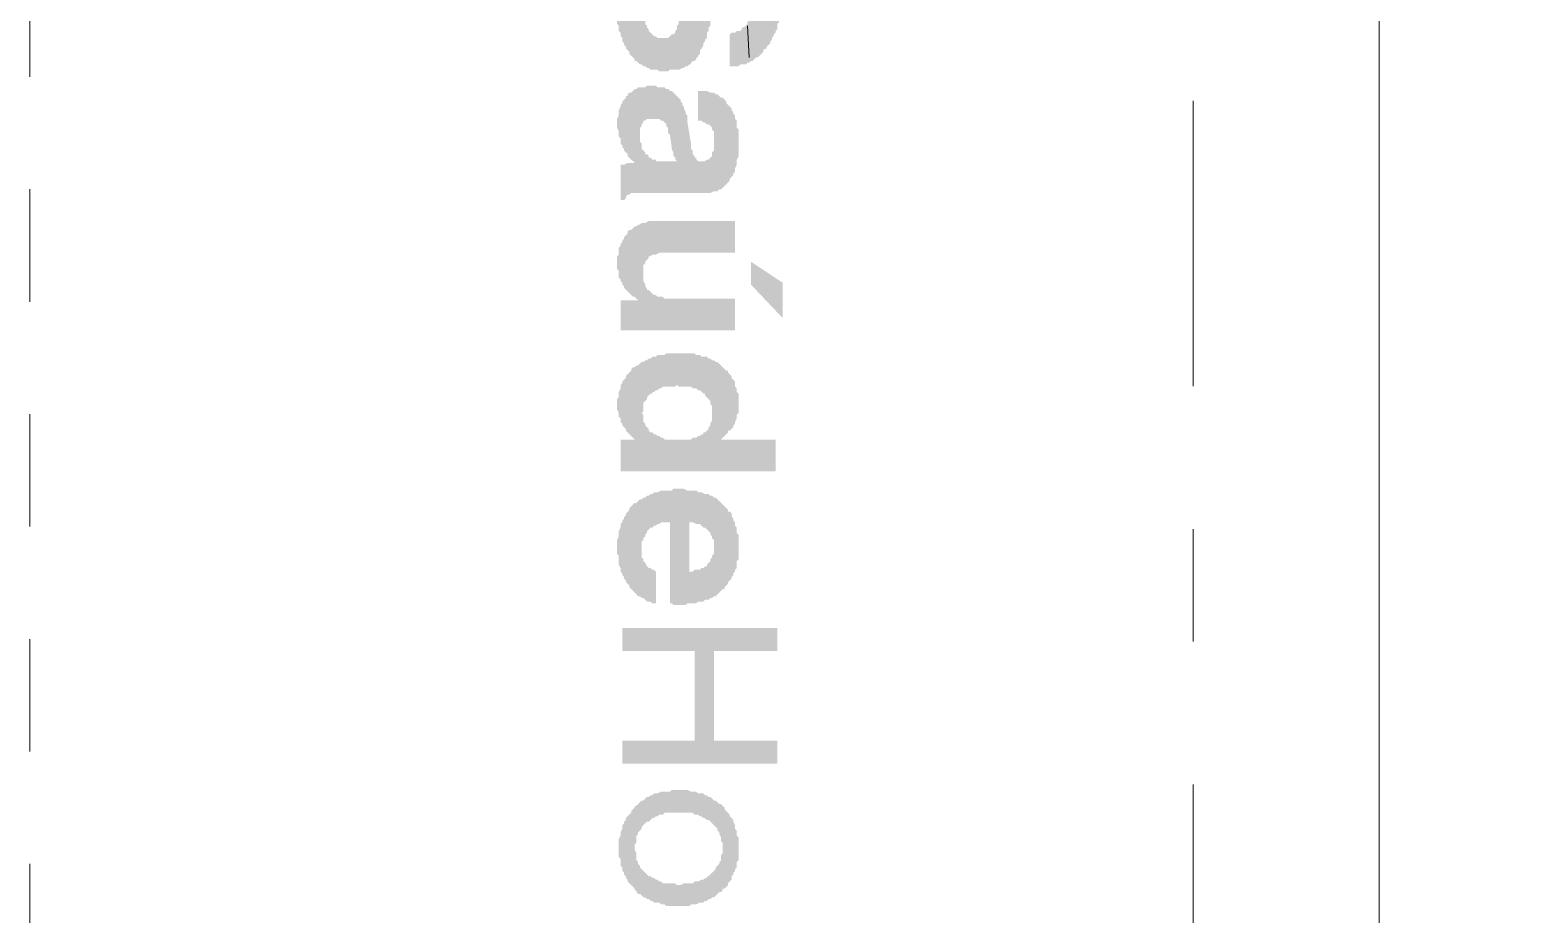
# Model space of a CAD drawing. Header units: metres. Extents: x 83 to 133, y -243 to -94.
# Drawn here: x 89.168 to 90.5, y -129.778 to -128.992 of the extents above; entities that cross this region are included whole.
import ezdxf

# ---------------------------------------------------------------- set-up
doc = ezdxf.new("R2010")
doc.units = ezdxf.units.M
doc.linetypes.add('Dash dot', pattern=[0.015875, 0.00635, -0.004763, 0, -0.004763])
doc.linetypes.add('DASHDOT', pattern=[25.4, 12.7, -6.35, 0, -6.35])
doc.layers.get('0').update_dxf_attribs({"lineweight": 5})
for name, color, linetype, lineweight in [('ARQ_Logo Trofa', 7, 'Continuous', 5), ('ARQ_Tapete', 8, 'Continuous', 5), ('BASE', 7, 'Continuous', 5), ('FOLHA', 15, 'Continuous', 5)]:
    doc.layers.add(name, color=color, linetype=linetype, lineweight=lineweight)

# ---------------------------------------------------------------- blocks, each defined once
blk = doc.blocks.new('TS ST_BASE')
at = {"color": 8, "linetype": 'Dash dot', "lineweight": 18, "true_color": 0x808080}
blk.add_line((89.1681, -125.7339), (89.1681, -130.2924), dxfattribs=at)
blk = doc.blocks.new('A$C59F85E0B-flat0')
at = {"layer": 'ARQ_Logo Trofa', "true_color": 0x54b0ac, "transparency": 33554559}
for points in [[(0.0242, 0.1676), (0.0242, 0.1676), (0.0259, 0.1693), (0.0276, 0.1693), (0.0293, 0.1693), (0.031, 0.171), (0.0344, 0.171), (0.0361, 0.1727), (0.0361, 0.1744), (0.0378, 0.1744), (0.0395, 0.176), (0.0412, 0.1777), (0.0412, 0.1794), (0.0429, 0.1811), (0.0445, 0.1828), (0.0445, 0.1845), (0.0445, 0.1862), (0.0462, 0.1896), (0.0462, 0.1913), (0.0462, 0.193), (0.0462, 0.1964), (0.0462, 0.198), (0.0479, 0.1997), (0.0479, 0.2014), (0.0479, 0.2048), (0.0462, 0.2065), (0.0462, 0.2082), (0.0462, 0.2116), (0.0462, 0.2133), (0.0445, 0.215), (0.0445, 0.2167), (0.0429, 0.2184), (0.0429, 0.22), (0.0412, 0.2217), (0.0412, 0.2234), (0.0395, 0.2234), (0.0378, 0.2251), (0.0361, 0.2268), (0.0344, 0.2268), (0.0327, 0.2285), (0.031, 0.2285), (0.0276, 0.2285), (0.0276, 0.2285), (0.0259, 0.2285), (0.0242, 0.2268), (0.0225, 0.2268), (0.0209, 0.2251), (0.0192, 0.2234), (0.0175, 0.2217), (0.0175, 0.22), (0.0158, 0.22), (0.0158, 0.2184), (0.0158, 0.2167), (0.0141, 0.215), (0.0141, 0.2133), (0.0141, 0.2116), (0.0124, 0.2099), (0.0124, 0.2082), (0.0124, 0.2065), (0.0107, 0.2031), (0.0107, 0.2014), (0.0107, 0.198), (0.009, 0.1964), (0.009, 0.193), (0.009, 0.1896), (0.0073, 0.1862), (0.0073, 0.1845), (0.0056, 0.1811), (0.0056, 0.1794), (0.0056, 0.176), (0.0039, 0.1744), (0.0039, 0.171), (0.0022, 0.1693), (0.0022, 0.1659), (0.0022, 0.1642), (0.0005, 0.1625), (0.0005, 0.1608), (-0.0011, 0.1591), (-0.0011, 0.1574), (-0.0028, 0.1541), (-0.0028, 0.1541), (-0.0045, 0.1524), (-0.0045, 0.1507), (-0.0045, 0.149), (-0.0062, 0.1473), (-0.0062, 0.1456), (-0.0079, 0.1456), (-0.0079, 0.1439), (-0.0096, 0.1422), (-0.0113, 0.1422), (-0.013, 0.1405), (-0.013, 0.1388), (-0.0147, 0.1388), (-0.0164, 0.1371), (-0.0181, 0.1371), (-0.0198, 0.1354), (-0.0214, 0.1354), (-0.0248, 0.1337), (-0.0265, 0.1337), (-0.0282, 0.1337), (-0.0299, 0.1337), (-0.0333, 0.1337), (-0.035, 0.1321), (-0.0367, 0.1321), (-0.0384, 0.1321), (-0.0418, 0.1321), (-0.0434, 0.1321), (-0.0451, 0.1337), (-0.0468, 0.1337), (-0.0485, 0.1337), (-0.0519, 0.1337), (-0.0536, 0.1354), (-0.0553, 0.1354), (-0.057, 0.1371), (-0.0587, 0.1371), (-0.0604, 0.1388), (-0.0621, 0.1388), (-0.0638, 0.1405), (-0.0654, 0.1422), (-0.0671, 0.1422), (-0.0671, 0.1439), (-0.0688, 0.1456), (-0.0705, 0.1473), (-0.0722, 0.149), (-0.0722, 0.1507), (-0.0739, 0.1524), (-0.0739, 0.1524), (-0.0756, 0.1541), (-0.0756, 0.1557), (-0.0773, 0.1574), (-0.0773, 0.1591), (-0.079, 0.1608), (-0.079, 0.1642), (-0.0807, 0.1659), (-0.0807, 0.1676), (-0.0807, 0.1693), (-0.0824, 0.171), (-0.0824, 0.1727), (-0.0824, 0.176), (-0.0841, 0.1777), (-0.0841, 0.1794), (-0.0841, 0.1828), (-0.0841, 0.1845), (-0.0841, 0.1862), (-0.0841, 0.1896), (-0.0841, 0.1913), (-0.0841, 0.1947), (-0.0841, 0.1964), (-0.0841, 0.1964), (-0.0841, 0.1997), (-0.0841, 0.2014), (-0.0841, 0.2048), (-0.0841, 0.2065), (-0.0841, 0.2099), (-0.0841, 0.2116), (-0.0841, 0.2133), (-0.0824, 0.2167), (-0.0824, 0.2184), (-0.0824, 0.22), (-0.0824, 0.2217), (-0.0807, 0.2251), (-0.0807, 0.2268), (-0.0807, 0.2285), (-0.079, 0.2302), (-0.079, 0.2319), (-0.0773, 0.2336), (-0.0773, 0.2353), (-0.0756, 0.237), (-0.0756, 0.2387), (-0.0739, 0.2403), (-0.0722, 0.242), (-0.0722, 0.2437), (-0.0722, 0.2437), (-0.0705, 0.2454), (-0.0688, 0.2471), (-0.0671, 0.2488), (-0.0654, 0.2488), (-0.0654, 0.2505), (-0.0638, 0.2522), (-0.0621, 0.2539), (-0.0604, 0.2539), (-0.0587, 0.2556), (-0.057, 0.2556), (-0.0553, 0.2573), (-0.0536, 0.2573), (-0.0519, 0.259), (-0.0485, 0.259), (-0.0468, 0.259), (-0.0451, 0.2607), (-0.0434, 0.2607), (-0.0418, 0.2607), (-0.0384, 0.2607), (-0.0367, 0.2607), (-0.035, 0.2623), (-0.035, 0.2623), (-0.035, 0.2623), (-0.035, 0.2302), (-0.035, 0.2302), (-0.0367, 0.2302), (-0.0384, 0.2302), (-0.0401, 0.2285), (-0.0434, 0.2285), (-0.0451, 0.2285), (-0.0468, 0.2268), (-0.0485, 0.2251), (-0.0485, 0.2251), (-0.0502, 0.2234), (-0.0519, 0.2217), (-0.0519, 0.2217), (-0.0536, 0.22), (-0.0553, 0.2184), (-0.0553, 0.2167), (-0.057, 0.215), (-0.057, 0.2133), (-0.057, 0.2099), (-0.0587, 0.2082), (-0.0587, 0.2065), (-0.0587, 0.2048), (-0.0587, 0.2014), (-0.0587, 0.1997), (-0.0587, 0.1964), (-0.0587, 0.1947), (-0.0587, 0.1913), (-0.0587, 0.1896), (-0.0587, 0.1879), (-0.0587, 0.1845), (-0.057, 0.1828), (-0.057, 0.1811), (-0.057, 0.1794), (-0.057, 0.1777), (-0.0553, 0.176), (-0.0553, 0.1744), (-0.0536, 0.1727), (-0.0536, 0.171), (-0.0519, 0.1693), (-0.0502, 0.1676), (-0.0485, 0.1659), (-0.0468, 0.1659), (-0.0451, 0.1642), (-0.0434, 0.1642), (-0.0418, 0.1642), (-0.0401, 0.1642), (-0.0384, 0.1642), (-0.0367, 0.1642), (-0.035, 0.1642), (-0.0333, 0.1659), (-0.0316, 0.1676), (-0.0299, 0.1676), (-0.0282, 0.1693), (-0.0282, 0.1693), (-0.0282, 0.171), (-0.0265, 0.1727), (-0.0265, 0.1744), (-0.0265, 0.176), (-0.0248, 0.1777), (-0.0248, 0.1794), (-0.0248, 0.1811), (-0.0231, 0.1828), (-0.0231, 0.1862), (-0.0214, 0.1879), (-0.0214, 0.1913), (-0.0214, 0.193), (-0.0198, 0.1964), (-0.0198, 0.1997), (-0.0181, 0.2031), (-0.0181, 0.2048), (-0.0181, 0.2082), (-0.0164, 0.2099), (-0.0164, 0.2133), (-0.0164, 0.215), (-0.0147, 0.2184), (-0.0147, 0.22), (-0.013, 0.2234), (-0.013, 0.2251), (-0.013, 0.2268), (-0.0113, 0.2285), (-0.0113, 0.2302), (-0.0096, 0.2336), (-0.0096, 0.2353), (-0.0079, 0.237), (-0.0079, 0.2387), (-0.0079, 0.2387), (-0.0062, 0.2403), (-0.0062, 0.242), (-0.0045, 0.2437), (-0.0045, 0.2454), (-0.0028, 0.2454), (-0.0028, 0.2471), (-0.0011, 0.2488), (-0.0011, 0.2488), (0.0005, 0.2505), (0.0022, 0.2522), (0.0039, 0.2539), (0.0056, 0.2539), (0.0073, 0.2556), (0.009, 0.2556), (0.0107, 0.2573), (0.0124, 0.2573), (0.0141, 0.2573), (0.0158, 0.259), (0.0192, 0.259), (0.0209, 0.259), (0.0225, 0.259), (0.0259, 0.259), (0.0259, 0.259), (0.0276, 0.259), (0.0293, 0.259), (0.0327, 0.259), (0.0344, 0.259), (0.0361, 0.2573), (0.0378, 0.2573), (0.0395, 0.2573), (0.0412, 0.2556), (0.0429, 0.2556), (0.0462, 0.2556), (0.0479, 0.2539), (0.0496, 0.2522), (0.0513, 0.2522), (0.0513, 0.2505), (0.053, 0.2488), (0.0547, 0.2488), (0.0564, 0.2471), (0.0581, 0.2454), (0.0598, 0.2437), (0.0598, 0.242), (0.0615, 0.2403), (0.0632, 0.2387), (0.0632, 0.2387), (0.0648, 0.237), (0.0648, 0.2353), (0.0665, 0.2336), (0.0665, 0.2302), (0.0682, 0.2285), (0.0682, 0.2268), (0.0682, 0.2251), (0.0699, 0.2234), (0.0699, 0.2217), (0.0699, 0.22), (0.0716, 0.2167), (0.0716, 0.215), (0.0716, 0.2133), (0.0716, 0.2099), (0.0716, 0.2082), (0.0733, 0.2065), (0.0733, 0.2031), (0.0733, 0.2014), (0.0733, 0.198), (0.0733, 0.198), (0.0733, 0.1947), (0.0733, 0.193), (0.0733, 0.1913), (0.0716, 0.1879), (0.0716, 0.1862), (0.0716, 0.1845), (0.0716, 0.1811), (0.0716, 0.1794), (0.0699, 0.1777), (0.0699, 0.176), (0.0699, 0.1727), (0.0682, 0.171), (0.0682, 0.1693), (0.0665, 0.1676), (0.0665, 0.1659), (0.0648, 0.1642), (0.0648, 0.1625), (0.0632, 0.1608), (0.0632, 0.1591), (0.0615, 0.1574), (0.0598, 0.1557), (0.0598, 0.1541), (0.0581, 0.1541), (0.0564, 0.1524), (0.0564, 0.1507), (0.0547, 0.149), (0.053, 0.1473), (0.0513, 0.1456), (0.0496, 0.1456), (0.0479, 0.1439), (0.0462, 0.1422), (0.0445, 0.1422), (0.0429, 0.1405), (0.0412, 0.1405), (0.0395, 0.1388), (0.0378, 0.1388), (0.0344, 0.1388), (0.0327, 0.1371), (0.031, 0.1371), (0.0293, 0.1371), (0.0259, 0.1371), (0.0242, 0.1371), (0.0242, 0.1371), (0.0242, 0.1371)], [(-0.079, -0.4027), (0.0699, -0.4027), (0.0699, -0.4027), (0.0699, -0.4145), (0.0699, -0.4247), (0.0699, -0.4247), (0.009, -0.4247), (0.009, -0.4247), (0.009, -0.511), (0.009, -0.511), (0.0699, -0.511), (0.0699, -0.511), (0.0699, -0.5211), (0.0699, -0.533), (0.0699, -0.533), (-0.079, -0.533), (-0.079, -0.533), (-0.079, -0.5228), (-0.079, -0.511), (-0.079, -0.511), (-0.0096, -0.511), (-0.0096, -0.511), (-0.0096, -0.4247), (-0.0096, -0.4247), (-0.079, -0.4247), (-0.079, -0.4247), (-0.079, -0.4145), (-0.079, -0.4027)]]:
    blk.add_hatch(color=135, dxfattribs=at).paths.add_polyline_path(points)
h = blk.add_hatch(color=135, dxfattribs=at)
h.paths.add_polyline_path([(-0.0841, 0.083), (-0.0841, 0.0847), (-0.0841, 0.0864), (-0.0824, 0.0897), (-0.0824, 0.0914), (-0.0824, 0.0931), (-0.0824, 0.0948), (-0.0807, 0.0982), (-0.0807, 0.0999), (-0.079, 0.1016), (-0.079, 0.1033), (-0.0773, 0.105), (-0.0756, 0.1067), (-0.0756, 0.1084), (-0.0739, 0.1084), (-0.0739, 0.1101), (-0.0722, 0.1117), (-0.0705, 0.1117), (-0.0688, 0.1134), (-0.0671, 0.1151), (-0.0654, 0.1151), (-0.0638, 0.1168), (-0.0621, 0.1168), (-0.0604, 0.1168), (-0.057, 0.1168), (-0.0553, 0.1185), (-0.0536, 0.1185), (-0.0519, 0.1185), (-0.0485, 0.1185), (-0.0468, 0.1185), (-0.0451, 0.1168), (-0.0434, 0.1168), (-0.0401, 0.1168), (-0.0384, 0.1168), (-0.0367, 0.1151), (-0.035, 0.1151), (-0.0333, 0.1134), (-0.0316, 0.1134), (-0.0299, 0.1117), (-0.0282, 0.1101), (-0.0265, 0.1084), (-0.0265, 0.1084), (-0.0265, 0.1084), (-0.0248, 0.1067), (-0.0231, 0.105), (-0.0231, 0.1033), (-0.0214, 0.1016), (-0.0214, 0.0999), (-0.0198, 0.0982), (-0.0198, 0.0965), (-0.0181, 0.0931), (-0.0181, 0.0914), (-0.0164, 0.0897), (-0.0164, 0.0864), (-0.0164, 0.0847), (-0.0164, 0.083), (-0.013, 0.0627), (-0.013, 0.061), (-0.013, 0.0576), (-0.0113, 0.0559), (-0.0113, 0.0542), (-0.0113, 0.0525), (-0.0096, 0.0508), (-0.0096, 0.0491), (-0.0079, 0.0491), (-0.0079, 0.0474), (-0.0062, 0.0458), (-0.0045, 0.0458), (-0.0028, 0.0458), (-0.0011, 0.0458), (0.0005, 0.0458), (0.0022, 0.0474), (0.0039, 0.0474), (0.0056, 0.0491), (0.0073, 0.0508), (0.0073, 0.0525), (0.0073, 0.0542), (0.009, 0.0559), (0.009, 0.0576), (0.009, 0.0593), (0.009, 0.0627), (0.009, 0.0644), (0.009, 0.0661), (0.009, 0.0678), (0.009, 0.0711), (0.009, 0.0728), (0.009, 0.0745), (0.0073, 0.0762), (0.0073, 0.0779), (0.0056, 0.0796), (0.0039, 0.0813), (0.0022, 0.0813), (0.0005, 0.083), (-0.0011, 0.083), (-0.0028, 0.0847), (-0.0045, 0.0847), (-0.0062, 0.0847), (-0.0062, 0.0847), (-0.0062, 0.1134), (-0.0062, 0.1134), (-0.0028, 0.1134), (-0.0011, 0.1134), (0.0005, 0.1134), (0.0022, 0.1134), (0.0056, 0.1117), (0.0073, 0.1117), (0.009, 0.1117), (0.0107, 0.1101), (0.0124, 0.1101), (0.0141, 0.1084), (0.0158, 0.1067), (0.0175, 0.1067), (0.0192, 0.105), (0.0209, 0.1033), (0.0209, 0.1016), (0.0225, 0.0999), (0.0225, 0.0999), (0.0242, 0.0982), (0.0259, 0.0965), (0.0259, 0.0948), (0.0276, 0.0931), (0.0276, 0.0914), (0.0293, 0.0897), (0.0293, 0.0881), (0.0293, 0.0864), (0.031, 0.0847), (0.031, 0.083), (0.031, 0.0813), (0.031, 0.0779), (0.0327, 0.0762), (0.0327, 0.0745), (0.0327, 0.0711), (0.0327, 0.0694), (0.0327, 0.0661), (0.0327, 0.0644), (0.0327, 0.0627), (0.0327, 0.0593), (0.0327, 0.0576), (0.0327, 0.0542), (0.0327, 0.0525), (0.0327, 0.0508), (0.031, 0.0474), (0.031, 0.0458), (0.031, 0.0441), (0.031, 0.0424), (0.0293, 0.039), (0.0293, 0.0373), (0.0293, 0.0356), (0.0276, 0.0339), (0.0276, 0.0322), (0.0259, 0.0305), (0.0242, 0.0288), (0.0242, 0.0271), (0.0225, 0.0254), (0.0209, 0.0238), (0.0209, 0.0238), (0.0192, 0.0221), (0.0175, 0.0204), (0.0158, 0.0187), (0.0141, 0.0187), (0.0124, 0.017), (0.0107, 0.017), (0.009, 0.017), (0.0056, 0.0153), (0.0039, 0.0153), (0.0022, 0.0153), (0.0005, 0.0153), (-0.0621, 0.0153), (-0.0638, 0.0153), (-0.0671, 0.0153), (-0.0688, 0.0153), (-0.0705, 0.0153), (-0.0722, 0.0136), (-0.0722, 0.0136), (-0.0739, 0.0136), (-0.0756, 0.0119), (-0.0756, 0.0102), (-0.0773, 0.0085), (-0.0773, 0.0085), (-0.0807, 0.0085), (-0.0807, 0.0254), (-0.0807, 0.0424), (-0.0807, 0.0424), (-0.079, 0.0424), (-0.0773, 0.0424), (-0.0739, 0.0441), (-0.0722, 0.0441), (-0.0705, 0.0441), (-0.0688, 0.0441), (-0.0671, 0.0441), (-0.0671, 0.0441), (-0.0688, 0.0458), (-0.0705, 0.0474), (-0.0722, 0.0491), (-0.0739, 0.0508), (-0.0739, 0.0525), (-0.0756, 0.0542), (-0.0773, 0.0559), (-0.0773, 0.0576), (-0.079, 0.0593), (-0.079, 0.061), (-0.0807, 0.0627), (-0.0807, 0.0644), (-0.0807, 0.0678), (-0.0824, 0.0694), (-0.0824, 0.0711), (-0.0824, 0.0728), (-0.0824, 0.0745), (-0.0841, 0.0779), (-0.0841, 0.0796), (-0.0841, 0.0813), (-0.0841, 0.083)], flags=0)
h.paths.add_polyline_path([(-0.0401, 0.0458), (-0.0265, 0.0458), (-0.0265, 0.0458), (-0.0282, 0.0474), (-0.0282, 0.0491), (-0.0299, 0.0508), (-0.0299, 0.0525), (-0.0299, 0.0542), (-0.0316, 0.0576), (-0.0316, 0.0593), (-0.0333, 0.0711), (-0.035, 0.0728), (-0.035, 0.0762), (-0.035, 0.0779), (-0.0367, 0.0796), (-0.0367, 0.0813), (-0.0384, 0.083), (-0.0384, 0.083), (-0.0401, 0.0847), (-0.0418, 0.0847), (-0.0434, 0.0864), (-0.0451, 0.0864), (-0.0485, 0.0864), (-0.0485, 0.0864), (-0.0502, 0.0864), (-0.0536, 0.0864), (-0.0553, 0.0864), (-0.057, 0.0847), (-0.0587, 0.0847), (-0.0587, 0.083), (-0.0604, 0.0813), (-0.0604, 0.0796), (-0.0621, 0.0779), (-0.0621, 0.0762), (-0.0621, 0.0745), (-0.0621, 0.0728), (-0.0621, 0.0711), (-0.0621, 0.0678), (-0.0621, 0.0661), (-0.0621, 0.0644), (-0.0604, 0.0627), (-0.0604, 0.061), (-0.0604, 0.0576), (-0.0587, 0.0559), (-0.057, 0.0542), (-0.057, 0.0525), (-0.0553, 0.0525), (-0.0536, 0.0508), (-0.0536, 0.0491), (-0.0519, 0.0491), (-0.0502, 0.0474), (-0.0468, 0.0474), (-0.0468, 0.0458), (-0.0451, 0.0458), (-0.0434, 0.0458), (-0.0418, 0.0458), (-0.0401, 0.0458)], flags=0)
h = blk.add_hatch(color=135, dxfattribs=at)
h.paths.add_polyline_path([(0.0293, -0.0422), (-0.0401, -0.0422), (-0.0418, -0.0422), (-0.0434, -0.0422), (-0.0468, -0.0439), (-0.0485, -0.0439), (-0.0502, -0.0439), (-0.0519, -0.0456), (-0.0536, -0.0456), (-0.0536, -0.0473), (-0.0553, -0.049), (-0.057, -0.0507), (-0.057, -0.0524), (-0.0587, -0.0541), (-0.0587, -0.0558), (-0.0587, -0.0575), (-0.0587, -0.0608), (-0.0587, -0.0608), (-0.0587, -0.0642), (-0.0587, -0.0659), (-0.0587, -0.0676), (-0.0587, -0.0693), (-0.057, -0.0727), (-0.057, -0.0744), (-0.0553, -0.0761), (-0.0553, -0.0778), (-0.0536, -0.0778), (-0.0519, -0.0795), (-0.0502, -0.0812), (-0.0502, -0.0812), (-0.0485, -0.0828), (-0.0468, -0.0828), (-0.0451, -0.0845), (-0.0418, -0.0845), (-0.0401, -0.0845), (-0.0384, -0.0862), (-0.0367, -0.0862), (-0.0333, -0.0862), (-0.0316, -0.0862), (-0.0316, -0.0862), (0.0293, -0.0862), (0.0293, -0.0862), (0.0293, -0.1015), (0.0293, -0.1167), (0.0293, -0.1167), (-0.0807, -0.1167), (-0.0807, -0.1167), (-0.0807, -0.1015), (-0.0807, -0.0879), (-0.0807, -0.0879), (-0.0638, -0.0879), (-0.0638, -0.0879), (-0.0638, -0.0879), (-0.0654, -0.0862), (-0.0671, -0.0845), (-0.0688, -0.0845), (-0.0705, -0.0828), (-0.0705, -0.0828), (-0.0722, -0.0812), (-0.0739, -0.0795), (-0.0756, -0.0778), (-0.0773, -0.0761), (-0.0773, -0.0744), (-0.079, -0.0727), (-0.079, -0.071), (-0.0807, -0.0693), (-0.0807, -0.0676), (-0.0824, -0.0659), (-0.0824, -0.0642), (-0.0824, -0.0608), (-0.0824, -0.0592), (-0.0841, -0.0575), (-0.0841, -0.0541), (-0.0841, -0.0524), (-0.0841, -0.0507), (-0.0841, -0.049), (-0.0841, -0.0456), (-0.0824, -0.0439), (-0.0824, -0.0422), (-0.0824, -0.0389), (-0.0824, -0.0372), (-0.0807, -0.0355), (-0.0807, -0.0338), (-0.079, -0.0321), (-0.079, -0.0304), (-0.0773, -0.0287), (-0.0773, -0.027), (-0.0756, -0.0253), (-0.0739, -0.0236), (-0.0739, -0.0219), (-0.0722, -0.0202), (-0.0705, -0.0202), (-0.0688, -0.0185), (-0.0671, -0.0169), (-0.0654, -0.0169), (-0.0638, -0.0152), (-0.0621, -0.0152), (-0.0604, -0.0135), (-0.0587, -0.0135), (-0.057, -0.0135), (-0.0536, -0.0118), (-0.0519, -0.0118), (-0.0502, -0.0118), (-0.0485, -0.0118), (-0.0451, -0.0118), (-0.0451, -0.0118), (0.0293, -0.0118), (0.0293, -0.0118), (0.0293, -0.027), (0.0293, -0.0422)], flags=0)
h.paths.add_polyline_path([(0.0445, -0.0507), (0.075, -0.071), (0.075, -0.1048), (0.0445, -0.0727)], flags=0)
h = blk.add_hatch(color=135, dxfattribs=at)
h.paths.add_polyline_path([(-0.0841, -0.1878), (-0.0841, -0.1861), (-0.0841, -0.1827), (-0.0824, -0.181), (-0.0824, -0.1793), (-0.0824, -0.1776), (-0.0824, -0.1759), (-0.0807, -0.1725), (-0.0807, -0.1708), (-0.0807, -0.1691), (-0.079, -0.1675), (-0.079, -0.1658), (-0.0773, -0.1641), (-0.0756, -0.1624), (-0.0756, -0.1607), (-0.0739, -0.159), (-0.0722, -0.1573), (-0.0705, -0.1556), (-0.0705, -0.1539), (-0.0688, -0.1522), (-0.0671, -0.1522), (-0.0654, -0.1505), (-0.0638, -0.1505), (-0.0621, -0.1488), (-0.0604, -0.1471), (-0.0587, -0.1471), (-0.057, -0.1455), (-0.0553, -0.1455), (-0.0536, -0.1438), (-0.0519, -0.1438), (-0.0502, -0.1421), (-0.0485, -0.1421), (-0.0468, -0.1421), (-0.0451, -0.1404), (-0.0434, -0.1404), (-0.0401, -0.1404), (-0.0384, -0.1404), (-0.0367, -0.1387), (-0.035, -0.1387), (-0.0316, -0.1387), (-0.0299, -0.1387), (-0.0282, -0.1387), (-0.0248, -0.1387), (-0.0231, -0.1387), (-0.0214, -0.1387), (-0.0198, -0.1387), (-0.0164, -0.1387), (-0.0147, -0.1387), (-0.013, -0.1387), (-0.0096, -0.1387), (-0.0079, -0.1404), (-0.0062, -0.1404), (-0.0045, -0.1404), (-0.0028, -0.1421), (0.0005, -0.1421), (0.0022, -0.1421), (0.0039, -0.1438), (0.0056, -0.1438), (0.0073, -0.1455), (0.009, -0.1455), (0.0107, -0.1471), (0.0124, -0.1471), (0.0141, -0.1488), (0.0158, -0.1505), (0.0158, -0.1505), (0.0175, -0.1522), (0.0192, -0.1539), (0.0209, -0.1556), (0.0225, -0.1556), (0.0225, -0.1573), (0.0242, -0.159), (0.0259, -0.1607), (0.0259, -0.1624), (0.0276, -0.1641), (0.0293, -0.1658), (0.0293, -0.1691), (0.0293, -0.1708), (0.031, -0.1725), (0.031, -0.1742), (0.031, -0.1759), (0.0327, -0.1776), (0.0327, -0.181), (0.0327, -0.1827), (0.0327, -0.1844), (0.0327, -0.1878), (0.0327, -0.1878), (0.0327, -0.1895), (0.0327, -0.1928), (0.0327, -0.1945), (0.0327, -0.1962), (0.031, -0.1979), (0.031, -0.1996), (0.031, -0.2013), (0.0293, -0.2047), (0.0293, -0.2064), (0.0276, -0.2081), (0.0276, -0.2098), (0.0259, -0.2114), (0.0242, -0.2131), (0.0225, -0.2131), (0.0225, -0.2148), (0.0209, -0.2165), (0.0192, -0.2182), (0.0175, -0.2199), (0.0158, -0.2216), (0.0158, -0.2216), (0.0682, -0.2216), (0.0682, -0.2216), (0.0682, -0.2368), (0.0682, -0.2521), (0.0682, -0.2521), (-0.0807, -0.2521), (-0.0807, -0.2521), (-0.0807, -0.2368), (-0.0807, -0.2216), (-0.0807, -0.2216), (-0.0671, -0.2216), (-0.0671, -0.2216), (-0.0671, -0.2216), (-0.0688, -0.2199), (-0.0705, -0.2182), (-0.0722, -0.2165), (-0.0739, -0.2148), (-0.0756, -0.2131), (-0.0756, -0.2114), (-0.0773, -0.2098), (-0.079, -0.2081), (-0.079, -0.2064), (-0.0807, -0.2047), (-0.0807, -0.203), (-0.0807, -0.2013), (-0.0824, -0.1996), (-0.0824, -0.1979), (-0.0824, -0.1962), (-0.0841, -0.1928), (-0.0841, -0.1911), (-0.0841, -0.1895), (-0.0841, -0.1878)], flags=0)
h.paths.add_polyline_path([(0.0073, -0.1962), (0.0073, -0.1945), (0.0073, -0.1911), (0.0073, -0.1895), (0.0056, -0.1878), (0.0056, -0.1861), (0.0056, -0.1844), (0.0039, -0.1827), (0.0022, -0.181), (0.0005, -0.1793), (0.0005, -0.1776), (-0.0011, -0.1776), (-0.0028, -0.1759), (-0.0045, -0.1742), (-0.0062, -0.1742), (-0.0079, -0.1725), (-0.0096, -0.1725), (-0.0113, -0.1725), (-0.013, -0.1708), (-0.0147, -0.1708), (-0.0181, -0.1708), (-0.0198, -0.1708), (-0.0214, -0.1708), (-0.0248, -0.1708), (-0.0265, -0.1691), (-0.0282, -0.1708), (-0.0316, -0.1708), (-0.0333, -0.1708), (-0.035, -0.1708), (-0.0384, -0.1708), (-0.0401, -0.1708), (-0.0418, -0.1725), (-0.0434, -0.1725), (-0.0451, -0.1742), (-0.0468, -0.1742), (-0.0485, -0.1759), (-0.0502, -0.1759), (-0.0502, -0.1776), (-0.0519, -0.1776), (-0.0536, -0.1793), (-0.0553, -0.181), (-0.0553, -0.1827), (-0.057, -0.1844), (-0.0587, -0.1861), (-0.0587, -0.1878), (-0.0587, -0.1911), (-0.0587, -0.1928), (-0.0587, -0.1945), (-0.0604, -0.1962), (-0.0587, -0.1979), (-0.0587, -0.1996), (-0.0587, -0.203), (-0.0587, -0.2047), (-0.057, -0.2064), (-0.057, -0.2081), (-0.0553, -0.2098), (-0.0536, -0.2114), (-0.0536, -0.2131), (-0.0519, -0.2148), (-0.0502, -0.2148), (-0.0485, -0.2165), (-0.0468, -0.2165), (-0.0451, -0.2182), (-0.0434, -0.2182), (-0.0418, -0.2199), (-0.0401, -0.2199), (-0.0384, -0.2216), (-0.0367, -0.2216), (-0.035, -0.2216), (-0.0316, -0.2216), (-0.0299, -0.2216), (-0.0282, -0.2216), (-0.0248, -0.2216), (-0.0248, -0.2216), (-0.0214, -0.2216), (-0.0198, -0.2216), (-0.0181, -0.2216), (-0.0147, -0.2216), (-0.013, -0.2216), (-0.0113, -0.2199), (-0.0096, -0.2199), (-0.0079, -0.2199), (-0.0062, -0.2182), (-0.0045, -0.2182), (-0.0028, -0.2165), (-0.0011, -0.2165), (-0.0011, -0.2148), (0.0005, -0.2148), (0.0022, -0.2131), (0.0039, -0.2114), (0.0039, -0.2098), (0.0056, -0.2081), (0.0056, -0.2064), (0.0073, -0.203), (0.0073, -0.2013), (0.0073, -0.1996), (0.0073, -0.1979), (0.0073, -0.1962)], flags=0)
h = blk.add_hatch(color=135, dxfattribs=at)
h.paths.add_polyline_path([(-0.0841, -0.3248), (-0.0841, -0.3231), (-0.0841, -0.3197), (-0.0841, -0.3181), (-0.0824, -0.3147), (-0.0824, -0.313), (-0.0824, -0.3113), (-0.0824, -0.3096), (-0.0807, -0.3062), (-0.0807, -0.3045), (-0.0807, -0.3028), (-0.079, -0.3011), (-0.079, -0.2994), (-0.0773, -0.2977), (-0.0773, -0.2961), (-0.0756, -0.2944), (-0.0756, -0.2927), (-0.0739, -0.291), (-0.0722, -0.2893), (-0.0722, -0.2876), (-0.0705, -0.2859), (-0.0688, -0.2842), (-0.0688, -0.2842), (-0.0671, -0.2825), (-0.0654, -0.2825), (-0.0638, -0.2808), (-0.0621, -0.2791), (-0.0604, -0.2791), (-0.0587, -0.2774), (-0.057, -0.2774), (-0.0553, -0.2757), (-0.0536, -0.2757), (-0.0519, -0.2741), (-0.0502, -0.2741), (-0.0485, -0.2724), (-0.0468, -0.2724), (-0.0451, -0.2724), (-0.0418, -0.2707), (-0.0401, -0.2707), (-0.0384, -0.2707), (-0.0367, -0.2707), (-0.0333, -0.2707), (-0.0316, -0.2707), (-0.0299, -0.269), (-0.0265, -0.269), (-0.0248, -0.269), (-0.0231, -0.269), (-0.0214, -0.269), (-0.0198, -0.269), (-0.0164, -0.2707), (-0.0147, -0.2707), (-0.013, -0.2707), (-0.0096, -0.2707), (-0.0079, -0.2707), (-0.0062, -0.2724), (-0.0045, -0.2724), (-0.0028, -0.2724), (0.0005, -0.2741), (0.0022, -0.2741), (0.0039, -0.2741), (0.0056, -0.2757), (0.0073, -0.2757), (0.009, -0.2774), (0.0107, -0.2774), (0.0124, -0.2791), (0.0141, -0.2808), (0.0141, -0.2808), (0.0158, -0.2825), (0.0175, -0.2842), (0.0175, -0.2842), (0.0192, -0.2859), (0.0209, -0.2876), (0.0225, -0.2893), (0.0225, -0.291), (0.0242, -0.291), (0.0259, -0.2927), (0.0259, -0.2944), (0.0276, -0.2977), (0.0276, -0.2994), (0.0293, -0.3011), (0.0293, -0.3028), (0.0293, -0.3045), (0.031, -0.3062), (0.031, -0.3079), (0.031, -0.3113), (0.0327, -0.313), (0.0327, -0.3147), (0.0327, -0.3181), (0.0327, -0.3197), (0.0327, -0.3214), (0.0327, -0.3248), (0.0327, -0.3248), (0.0327, -0.3265), (0.0327, -0.3299), (0.0327, -0.3316), (0.0327, -0.335), (0.0327, -0.3367), (0.031, -0.3384), (0.031, -0.3401), (0.031, -0.3434), (0.031, -0.3451), (0.0293, -0.3468), (0.0293, -0.3485), (0.0276, -0.3502), (0.0276, -0.3519), (0.0259, -0.3536), (0.0259, -0.3553), (0.0242, -0.357), (0.0225, -0.3587), (0.0225, -0.3604), (0.0209, -0.362), (0.0192, -0.3637), (0.0192, -0.3654), (0.0175, -0.3654), (0.0158, -0.3671), (0.0141, -0.3688), (0.0141, -0.3688), (0.0124, -0.3705), (0.0107, -0.3722), (0.009, -0.3722), (0.0073, -0.3739), (0.0056, -0.3739), (0.0039, -0.3756), (0.0022, -0.3756), (0.0005, -0.3756), (-0.0011, -0.3773), (-0.0045, -0.3773), (-0.0062, -0.3773), (-0.0079, -0.379), (-0.0096, -0.379), (-0.0113, -0.379), (-0.0147, -0.379), (-0.0164, -0.379), (-0.0181, -0.3807), (-0.0214, -0.3807), (-0.0231, -0.3807), (-0.0265, -0.3807), (-0.0265, -0.3807), (-0.0282, -0.3807), (-0.0299, -0.3807), (-0.0316, -0.379), (-0.0333, -0.379), (-0.0333, -0.379), (-0.0333, -0.3011), (-0.0333, -0.3011), (-0.035, -0.3011), (-0.0367, -0.3011), (-0.0401, -0.3011), (-0.0418, -0.3011), (-0.0434, -0.3028), (-0.0451, -0.3028), (-0.0468, -0.3045), (-0.0485, -0.3045), (-0.0502, -0.3062), (-0.0519, -0.3062), (-0.0519, -0.3062), (-0.0536, -0.3079), (-0.0553, -0.3096), (-0.0553, -0.3113), (-0.057, -0.313), (-0.057, -0.3147), (-0.0587, -0.3164), (-0.0587, -0.3181), (-0.0604, -0.3197), (-0.0604, -0.3214), (-0.0604, -0.3248), (-0.0604, -0.3265), (-0.0604, -0.3282), (-0.0604, -0.3299), (-0.0604, -0.3316), (-0.0604, -0.335), (-0.0587, -0.3367), (-0.0587, -0.3384), (-0.057, -0.3401), (-0.057, -0.3401), (-0.0553, -0.3434), (-0.0536, -0.3451), (-0.0519, -0.3451), (-0.0502, -0.3468), (-0.0485, -0.3468), (-0.0468, -0.3485), (-0.0468, -0.3485), (-0.0468, -0.379), (-0.0468, -0.379), (-0.0502, -0.379), (-0.0519, -0.3773), (-0.0536, -0.3773), (-0.0553, -0.3773), (-0.057, -0.3756), (-0.0587, -0.3739), (-0.0604, -0.3739), (-0.0621, -0.3722), (-0.0638, -0.3722), (-0.0654, -0.3705), (-0.0671, -0.3688), (-0.0688, -0.3671), (-0.0705, -0.3654), (-0.0722, -0.3637), (-0.0722, -0.362), (-0.0739, -0.3604), (-0.0739, -0.3604), (-0.0756, -0.3587), (-0.0756, -0.357), (-0.0773, -0.3553), (-0.0773, -0.3536), (-0.079, -0.3519), (-0.079, -0.3502), (-0.0807, -0.3485), (-0.0807, -0.3468), (-0.0807, -0.3451), (-0.0824, -0.3417), (-0.0824, -0.3401), (-0.0824, -0.3384), (-0.0824, -0.335), (-0.0824, -0.3333), (-0.0841, -0.3316), (-0.0841, -0.3282), (-0.0841, -0.3265), (-0.0841, -0.3248)], flags=0)
h.paths.add_polyline_path([(-0.0147, -0.3485), (-0.0147, -0.3485), (-0.0113, -0.3485), (-0.0096, -0.3468), (-0.0079, -0.3468), (-0.0045, -0.3468), (-0.0028, -0.3451), (-0.0011, -0.3451), (0.0005, -0.3434), (0.0022, -0.3434), (0.0022, -0.3434), (0.0022, -0.3417), (0.0039, -0.3401), (0.0056, -0.3384), (0.0056, -0.3367), (0.0073, -0.335), (0.0073, -0.3333), (0.009, -0.3316), (0.009, -0.3282), (0.009, -0.3265), (0.009, -0.3248), (0.009, -0.3214), (0.009, -0.3197), (0.009, -0.3181), (0.0073, -0.3164), (0.0073, -0.3147), (0.0056, -0.313), (0.0056, -0.3113), (0.0039, -0.3096), (0.0022, -0.3079), (0.0005, -0.3062), (0.0005, -0.3062), (-0.0011, -0.3062), (-0.0028, -0.3045), (-0.0045, -0.3028), (-0.0062, -0.3028), (-0.0079, -0.3028), (-0.0113, -0.3011), (-0.013, -0.3011), (-0.0147, -0.3011), (-0.0147, -0.3011)], flags=0)
h = blk.add_hatch(color=135, dxfattribs=at)
h.paths.add_polyline_path([(-0.0824, -0.6142), (-0.0824, -0.6125), (-0.0824, -0.6091), (-0.0824, -0.6074), (-0.0824, -0.6057), (-0.0807, -0.6023), (-0.0807, -0.6006), (-0.0807, -0.5989), (-0.079, -0.5956), (-0.079, -0.5939), (-0.079, -0.5922), (-0.0773, -0.5905), (-0.0773, -0.5888), (-0.0756, -0.5871), (-0.0756, -0.5854), (-0.0739, -0.5837), (-0.0722, -0.582), (-0.0705, -0.5803), (-0.0705, -0.5786), (-0.0688, -0.5769), (-0.0671, -0.5753), (-0.0671, -0.5736), (-0.0654, -0.5736), (-0.0638, -0.5719), (-0.0621, -0.5702), (-0.0604, -0.5685), (-0.0587, -0.5685), (-0.057, -0.5668), (-0.0553, -0.5651), (-0.0536, -0.5651), (-0.0519, -0.5634), (-0.0502, -0.5634), (-0.0485, -0.5617), (-0.0468, -0.5617), (-0.0451, -0.5617), (-0.0418, -0.56), (-0.0401, -0.56), (-0.0384, -0.56), (-0.0367, -0.56), (-0.0333, -0.56), (-0.0316, -0.5583), (-0.0299, -0.5583), (-0.0282, -0.5583), (-0.0248, -0.5583), (-0.0248, -0.5583), (-0.0231, -0.5583), (-0.0198, -0.5583), (-0.0181, -0.5583), (-0.0164, -0.5583), (-0.013, -0.56), (-0.0113, -0.56), (-0.0096, -0.56), (-0.0079, -0.56), (-0.0062, -0.5617), (-0.0028, -0.5617), (-0.0011, -0.5617), (0.0005, -0.5634), (0.0022, -0.5634), (0.0039, -0.5651), (0.0056, -0.5651), (0.0073, -0.5668), (0.009, -0.5685), (0.0107, -0.5685), (0.0124, -0.5702), (0.0141, -0.5719), (0.0158, -0.5719), (0.0175, -0.5736), (0.0175, -0.5736), (0.0192, -0.5753), (0.0192, -0.5769), (0.0209, -0.5786), (0.0225, -0.5803), (0.0242, -0.582), (0.0242, -0.5837), (0.0259, -0.5854), (0.0276, -0.5871), (0.0276, -0.5888), (0.0293, -0.5922), (0.0293, -0.5939), (0.0293, -0.5956), (0.031, -0.5973), (0.031, -0.5989), (0.031, -0.6023), (0.0327, -0.604), (0.0327, -0.6057), (0.0327, -0.6091), (0.0327, -0.6108), (0.0327, -0.6125), (0.0327, -0.6142), (0.0327, -0.6159), (0.0327, -0.6193), (0.0327, -0.6209), (0.0327, -0.6243), (0.0327, -0.626), (0.031, -0.6277), (0.031, -0.6294), (0.031, -0.6328), (0.0293, -0.6345), (0.0293, -0.6362), (0.0276, -0.6379), (0.0276, -0.6396), (0.0259, -0.6412), (0.0259, -0.6446), (0.0242, -0.6463), (0.0225, -0.648), (0.0225, -0.6497), (0.0209, -0.6514), (0.0192, -0.6531), (0.0175, -0.6531), (0.0175, -0.6548), (0.0158, -0.6565), (0.0141, -0.6565), (0.0124, -0.6582), (0.0107, -0.6599), (0.009, -0.6616), (0.0073, -0.6616), (0.0056, -0.6632), (0.0039, -0.6632), (0.0022, -0.6649), (0.0005, -0.6649), (-0.0011, -0.6666), (-0.0028, -0.6666), (-0.0045, -0.6666), (-0.0079, -0.6683), (-0.0096, -0.6683), (-0.0113, -0.6683), (-0.013, -0.6683), (-0.0147, -0.67), (-0.0181, -0.67), (-0.0198, -0.67), (-0.0214, -0.67), (-0.0248, -0.67), (-0.0248, -0.67), (-0.0265, -0.67), (-0.0299, -0.67), (-0.0316, -0.67), (-0.0333, -0.67), (-0.0367, -0.67), (-0.0384, -0.6683), (-0.0401, -0.6683), (-0.0418, -0.6683), (-0.0434, -0.6666), (-0.0468, -0.6666), (-0.0485, -0.6666), (-0.0502, -0.6649), (-0.0519, -0.6649), (-0.0536, -0.6632), (-0.0553, -0.6632), (-0.057, -0.6616), (-0.0587, -0.6616), (-0.0604, -0.6599), (-0.0621, -0.6582), (-0.0638, -0.6582), (-0.0654, -0.6565), (-0.0654, -0.6548), (-0.0671, -0.6548), (-0.0671, -0.6531), (-0.0688, -0.6514), (-0.0705, -0.6497), (-0.0722, -0.648), (-0.0739, -0.6463), (-0.0739, -0.6446), (-0.0756, -0.6429), (-0.0756, -0.6412), (-0.0773, -0.6396), (-0.0773, -0.6379), (-0.079, -0.6362), (-0.079, -0.6328), (-0.0807, -0.6311), (-0.0807, -0.6294), (-0.0807, -0.6277), (-0.0807, -0.6243), (-0.0824, -0.6226), (-0.0824, -0.6209), (-0.0824, -0.6176), (-0.0824, -0.6159), (-0.0824, -0.6142)], flags=0)
h.paths.add_polyline_path([(-0.0671, -0.6142), (-0.0671, -0.6159), (-0.0654, -0.6193), (-0.0654, -0.6209), (-0.0654, -0.6226), (-0.0654, -0.626), (-0.0638, -0.6277), (-0.0638, -0.6294), (-0.0621, -0.6311), (-0.0621, -0.6328), (-0.0604, -0.6345), (-0.0587, -0.6362), (-0.057, -0.6379), (-0.0553, -0.6396), (-0.0553, -0.6396), (-0.0536, -0.6412), (-0.0519, -0.6412), (-0.0502, -0.6429), (-0.0485, -0.6429), (-0.0468, -0.6446), (-0.0451, -0.6446), (-0.0434, -0.6463), (-0.0418, -0.6463), (-0.0401, -0.648), (-0.0384, -0.648), (-0.035, -0.648), (-0.0333, -0.648), (-0.0316, -0.648), (-0.0282, -0.648), (-0.0265, -0.6497), (-0.0248, -0.6497), (-0.0231, -0.6497), (-0.0198, -0.648), (-0.0181, -0.648), (-0.0164, -0.648), (-0.013, -0.648), (-0.0113, -0.648), (-0.0096, -0.6463), (-0.0079, -0.6463), (-0.0062, -0.6463), (-0.0028, -0.6446), (-0.0011, -0.6446), (0.0005, -0.6429), (0.0022, -0.6429), (0.0022, -0.6412), (0.0039, -0.6412), (0.0056, -0.6396), (0.0073, -0.6379), (0.009, -0.6362), (0.0107, -0.6345), (0.0107, -0.6328), (0.0124, -0.6311), (0.0141, -0.6294), (0.0141, -0.6277), (0.0158, -0.626), (0.0158, -0.6243), (0.0158, -0.6209), (0.0175, -0.6193), (0.0175, -0.6176), (0.0175, -0.6142), (0.0175, -0.6142), (0.0175, -0.6125), (0.0175, -0.6091), (0.0158, -0.6074), (0.0158, -0.6057), (0.0158, -0.604), (0.0141, -0.6006), (0.0141, -0.5989), (0.0124, -0.5973), (0.0124, -0.5956), (0.0107, -0.5939), (0.009, -0.5922), (0.0073, -0.5905), (0.0056, -0.5888), (0.0056, -0.5888), (0.0039, -0.5871), (0.0022, -0.5871), (0.0005, -0.5854), (-0.0011, -0.5854), (-0.0028, -0.5837), (-0.0045, -0.5837), (-0.0062, -0.582), (-0.0079, -0.582), (-0.0096, -0.582), (-0.0113, -0.5803), (-0.013, -0.5803), (-0.0164, -0.5803), (-0.0181, -0.5803), (-0.0198, -0.5803), (-0.0231, -0.5803), (-0.0248, -0.5803), (-0.0265, -0.5803), (-0.0299, -0.5803), (-0.0316, -0.5803), (-0.0333, -0.5803), (-0.0367, -0.5803), (-0.0384, -0.5803), (-0.0401, -0.582), (-0.0418, -0.582), (-0.0434, -0.582), (-0.0451, -0.5837), (-0.0468, -0.5837), (-0.0485, -0.5854), (-0.0502, -0.5854), (-0.0519, -0.5871), (-0.0536, -0.5888), (-0.0553, -0.5888), (-0.057, -0.5905), (-0.0587, -0.5922), (-0.0604, -0.5939), (-0.0604, -0.5956), (-0.0621, -0.5973), (-0.0638, -0.5989), (-0.0638, -0.6006), (-0.0654, -0.6023), (-0.0654, -0.604), (-0.0654, -0.6074), (-0.0654, -0.6091), (-0.0671, -0.6108), (-0.0671, -0.6142), (-0.0671, -0.6142)], flags=0)
at = {"layer": 'ARQ_Logo Trofa', "color": 135, "lineweight": 0, "true_color": 0x54b0ac}
blk.add_lwpolyline([(0.0412, 0.176), (0.0429, 0.1456)], dxfattribs=at)

msp = doc.modelspace()

# ---------------------------------------------------------------- linework, layer by layer
at = {"layer": 'ARQ_Tapete', "linetype": 'Continuous'}
msp.add_line((90.3681, -130.3577), (90.3681, -127.9577), dxfattribs=at)
at = {"layer": 'FOLHA', "linetype": 'DASHDOT', "ltscale": 0.02}
msp.add_lwpolyline([(132.5059, -128.4471), (90.2027, -128.4471), (90.2027, -130.712), (83.8335, -130.712)], dxfattribs=at)

# ---------------------------------------------------------------- block references
at = {"layer": 'ARQ_Logo Trofa', "xscale": 0.9255920948557345, "yscale": 0.9255920948557345, "zscale": 0.9255920948557345}
msp.add_blockref('A$C59F85E0B-flat0', (89.7681, -129.1513), dxfattribs=at)
at = {"layer": 'BASE'}
msp.add_blockref('TS ST_BASE', (0, 0), dxfattribs=at)

doc.saveas('drawing.dxf')
